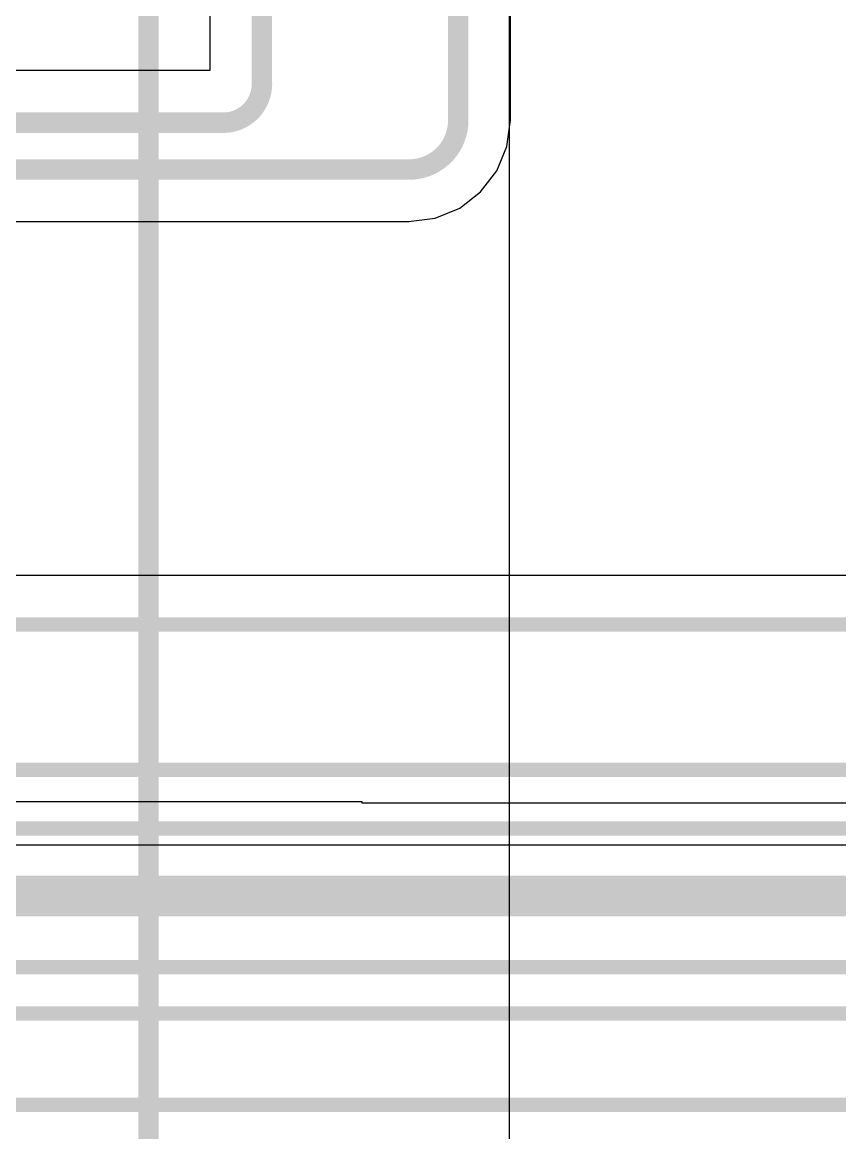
# Model space of a CAD drawing. Header units: inches. Extents: x -2 to 5376, y -4 to 5426.
# Drawn here: x 87.35 to 97.49, y 69.32 to 83.11 of the extents above; entities that cross this region are included whole.
import ezdxf

# ---------------------------------------------------------------- set-up
doc = ezdxf.new("R2010")
doc.units = ezdxf.units.IN
for name, color, linetype in [('Bottom Layer', 5, 'Continuous'), ('Layer 2', 76, 'Continuous'), ('Top Layer', 1, 'Continuous')]:
    doc.layers.add(name, color=color, linetype=linetype)

msp = doc.modelspace()

# ---------------------------------------------------------------- linework, layer by layer
at = {"layer": 'Bottom Layer'}
for p, q in [((93.408, 81.89), (93.408, 90.63)), ((89.678, 86.266), (89.678, 82.508)), ((89.678, 82.508), (84.796, 82.508)), ((93.403, 81.864), (93.408, 81.89)), ((93.364, 81.565), (93.403, 81.864)), ((93.238, 81.262), (93.364, 81.565)), ((93.039, 81.002), (93.238, 81.262)), ((92.779, 80.802), (93.039, 81.002)), ((92.476, 80.677), (92.779, 80.802)), ((92.177, 80.638), (92.476, 80.677)), ((78.952, 80.633), (92.151, 80.633)), ((92.151, 80.633), (92.177, 80.638)), ((91.567, 73.431), (78.777, 73.431)), ((91.567, 73.416), (91.567, 73.431)), ((131.13, 73.416), (91.567, 73.416)), ((78.74, 72.898), (131.13, 72.898))]:
    msp.add_line(p, q, dxfattribs=at)
at = {"layer": 'Bottom Layer', "const_width": 0.254}
for points in [[(90.325, 82.341), (90.325, 92.679)], [(92.761, 81.89), (92.761, 92.181)], [(77.424, 81.861), (89.845, 81.861)], [(78.91, 81.28), (92.151, 81.28)]]:
    msp.add_lwpolyline(points, dxfattribs=at)
for points in [[(90.325, 82.341, -0.414214), (89.845, 81.861)], [(92.761, 81.89, -0.414214), (92.151, 81.28)]]:
    msp.add_lwpolyline(points, format="xyb", dxfattribs=at)
at = {"layer": 'Bottom Layer', "const_width": 0.127}
for points in [[(90.262, 82.341, 1), (90.389, 82.341, 1)], [(90.262, 82.341, 1), (90.389, 82.341, 1)], [(89.781, 81.861, 1), (89.908, 81.861, 1)], [(89.781, 81.861, 1), (89.908, 81.861, 1)], [(92.697, 81.89, 1), (92.824, 81.89, 1)], [(92.697, 81.89, 1), (92.824, 81.89, 1)], [(92.088, 81.28, 1), (92.215, 81.28, 1)], [(92.088, 81.28, 1), (92.215, 81.28, 1)]]:
    msp.add_lwpolyline(points, format="xyb", close=True, dxfattribs=at)
at = {"layer": 'Layer 2'}
msp.add_line((133.052, 76.242), (84.912, 76.242), dxfattribs=at)
for points, const_width in [([(84.912, 75.633), (133.052, 75.633)], 0.178), ([(64.59, 73.829), (132.069, 73.829)], 0.178), ([(44.277, 73.099), (131.799, 73.099)], 0.178), ([(81.813, 72.263), (113.283, 72.263)], 0.508), ([(80.455, 71.381), (122.889, 71.381)], 0.178), ([(60.135, 70.805), (130.614, 70.805)], 0.178), ([(39.815, 69.672), (109.576, 69.672)], 0.178)]:
    msp.add_lwpolyline(points, dxfattribs=dict(at, const_width=const_width))
at = {"layer": 'Top Layer'}
msp.add_line((93.396, 48.643), (93.396, 85.496), dxfattribs=at)
at = {"layer": 'Top Layer', "const_width": 0.254}
msp.add_lwpolyline([(88.917, 50.709), (88.917, 83.32)], dxfattribs=at)

doc.saveas('drawing.dxf')
